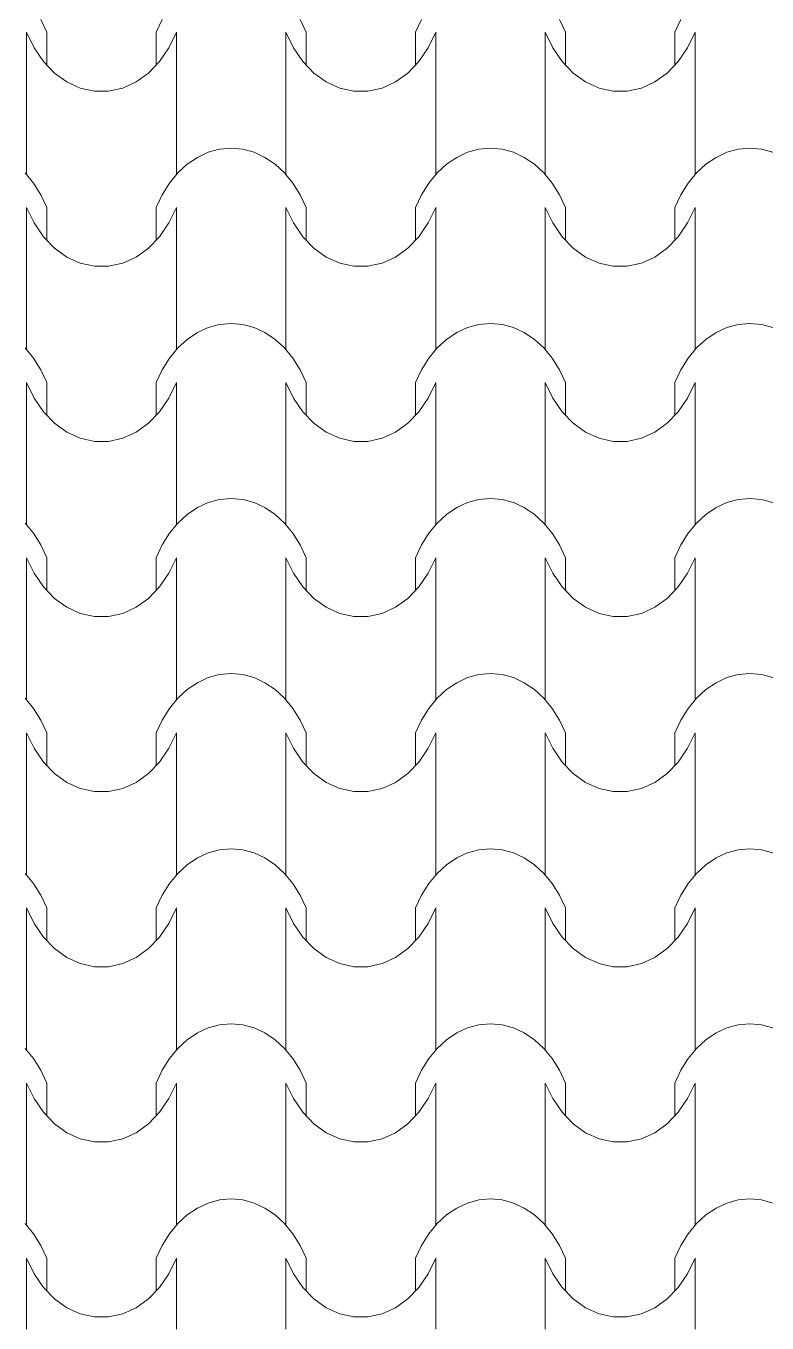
# Model space of a CAD drawing. Header units: millimetres. Extents: x 42452 to 2852333, y -419346 to 834876.
# Drawn here: x 2624096 to 2626026, y 662416 to 665796 of the extents above; entities that cross this region are included whole.
import ezdxf

# ---------------------------------------------------------------- set-up
doc = ezdxf.new("R2010")
doc.units = ezdxf.units.MM
doc.layers.add('M-2 keramitin shtrixi_Ном._пера__21_Pen_No__1', color=7, linetype='Continuous', lineweight=15)
doc.layers.add('memar', color=7, linetype='Continuous', lineweight=25)

# ---------------------------------------------------------------- blocks, each defined once
blk = doc.blocks.new('*X17')
at = {"layer": 'M-2 keramitin shtrixi_Ном._пера__21_Pen_No__1', "color": 7, "linetype": 'Continuous', "lineweight": 15}
for p, q in [((-262204.9, -1354019.4), (-262189.6, -1354052.6)), ((-261904.1, -1354052.6), (-261888.8, -1354019.4)), ((-261529.3, -1354019.4), (-261514, -1354052.6)), ((-261228.5, -1354052.6), (-261213.2, -1354019.4)), ((-260853.8, -1354019.4), (-260838.5, -1354052.6)), ((-260553, -1354052.6), (-260537.7, -1354019.4)), ((-262241.9, -1354237.7), (-262241.9, -1354052.6)), ((-262222.5, -1354093.1), (-262241.9, -1354052.6)), ((-262189.6, -1354137.7), (-262189.6, -1354052.6)), ((-261904.1, -1354137.7), (-261904.1, -1354052.6)), ((-261851.8, -1354052.6), (-261871.1, -1354093.1)), ((-261851.8, -1354237.7), (-261851.8, -1354052.6)), ((-261566.3, -1354237.7), (-261566.3, -1354052.6)), ((-261547, -1354093.1), (-261566.3, -1354052.6)), ((-261514, -1354137.7), (-261514, -1354052.6)), ((-261228.5, -1354137.7), (-261228.5, -1354052.6)), ((-261176.3, -1354052.6), (-261195.6, -1354093.1)), ((-261176.3, -1354237.7), (-261176.3, -1354052.6)), ((-260890.7, -1354237.7), (-260890.7, -1354052.6)), ((-260871.4, -1354093.1), (-260890.7, -1354052.6)), ((-260838.5, -1354137.7), (-260838.5, -1354052.6)), ((-260553, -1354137.7), (-260553, -1354052.6)), ((-260500.7, -1354052.6), (-260520, -1354093.1)), ((-260500.7, -1354237.7), (-260500.7, -1354052.6)), ((-262198.1, -1354128.8), (-262222.5, -1354093.1)), ((-261871.1, -1354093.1), (-261895.6, -1354128.8)), ((-261522.6, -1354128.8), (-261547, -1354093.1)), ((-261195.6, -1354093.1), (-261220, -1354128.8)), ((-260847, -1354128.8), (-260871.4, -1354093.1)), ((-260520, -1354093.1), (-260544.4, -1354128.8)), ((-262169.3, -1354158.8), (-262198.1, -1354128.8)), ((-262136.9, -1354182), (-262169.3, -1354158.8)), ((-261924.4, -1354158.8), (-261956.7, -1354182)), ((-261895.6, -1354128.8), (-261924.4, -1354158.8)), ((-261493.7, -1354158.8), (-261522.6, -1354128.8)), ((-261461.4, -1354182), (-261493.7, -1354158.8)), ((-261248.8, -1354158.8), (-261281.2, -1354182)), ((-261220, -1354128.8), (-261248.8, -1354158.8)), ((-260818.2, -1354158.8), (-260847, -1354128.8)), ((-260785.8, -1354182), (-260818.2, -1354158.8)), ((-260573.2, -1354158.8), (-260605.6, -1354182)), ((-260544.4, -1354128.8), (-260573.2, -1354158.8)), ((-262102, -1354197.9), (-262136.9, -1354182)), ((-261956.7, -1354182), (-261991.7, -1354197.9)), ((-261426.4, -1354197.9), (-261461.4, -1354182)), ((-261281.2, -1354182), (-261316.1, -1354197.9)), ((-260750.8, -1354197.9), (-260785.8, -1354182)), ((-260605.6, -1354182), (-260640.6, -1354197.9)), ((-262065.4, -1354205.9), (-262102, -1354197.9)), ((-262046.8, -1354205.9), (-262065.4, -1354205.9)), ((-262028.3, -1354205.9), (-262046.8, -1354205.9)), ((-261991.7, -1354197.9), (-262028.3, -1354205.9)), ((-261389.8, -1354205.9), (-261426.4, -1354197.9)), ((-261371.3, -1354205.9), (-261389.8, -1354205.9)), ((-261352.7, -1354205.9), (-261371.3, -1354205.9)), ((-261316.1, -1354197.9), (-261352.7, -1354205.9)), ((-260714.3, -1354205.9), (-260750.8, -1354197.9)), ((-260695.7, -1354205.9), (-260714.3, -1354205.9)), ((-260677.2, -1354205.9), (-260695.7, -1354205.9)), ((-260640.6, -1354197.9), (-260677.2, -1354205.9)), ((-262241.9, -1354422.8), (-262241.9, -1354237.7)), ((-261851.8, -1354422.8), (-261851.8, -1354237.7)), ((-261566.3, -1354422.8), (-261566.3, -1354237.7)), ((-261176.3, -1354422.8), (-261176.3, -1354237.7)), ((-260890.7, -1354422.8), (-260890.7, -1354237.7)), ((-260500.7, -1354422.8), (-260500.7, -1354237.7)), ((-261768.7, -1354365.3), (-261739.1, -1354357.3)), ((-261739.1, -1354357.3), (-261709.1, -1354354.6)), ((-261709.1, -1354354.6), (-261679, -1354357.3)), ((-261679, -1354357.3), (-261649.4, -1354365.3)), ((-261093.1, -1354365.3), (-261063.6, -1354357.3)), ((-261063.6, -1354357.3), (-261033.5, -1354354.6)), ((-261033.5, -1354354.6), (-261003.4, -1354357.3)), ((-261003.4, -1354357.3), (-260973.9, -1354365.3)), ((-260417.5, -1354365.3), (-260388, -1354357.3)), ((-260388, -1354357.3), (-260357.9, -1354354.6)), ((-260357.9, -1354354.6), (-260327.8, -1354357.3)), ((-260327.8, -1354357.3), (-260298.3, -1354365.3)), ((-261848.2, -1354418.9), (-261823.7, -1354396.3)), ((-261823.7, -1354396.3), (-261797, -1354378.4)), ((-261797, -1354378.4), (-261768.7, -1354365.3)), ((-261649.4, -1354365.3), (-261621.1, -1354378.4)), ((-261621.1, -1354378.4), (-261594.4, -1354396.3)), ((-261594.4, -1354396.3), (-261569.9, -1354418.9)), ((-261172.7, -1354418.9), (-261148.2, -1354396.3)), ((-261148.2, -1354396.3), (-261121.5, -1354378.4)), ((-261121.5, -1354378.4), (-261093.1, -1354365.3)), ((-260973.9, -1354365.3), (-260945.5, -1354378.4)), ((-260945.5, -1354378.4), (-260918.8, -1354396.3)), ((-260918.8, -1354396.3), (-260894.3, -1354418.9)), ((-260497.1, -1354418.9), (-260472.6, -1354396.3)), ((-260472.6, -1354396.3), (-260445.9, -1354378.4)), ((-260445.9, -1354378.4), (-260417.5, -1354365.3)), ((-262245.4, -1354418.9), (-262223.6, -1354445.5)), ((-261870, -1354445.5), (-261848.2, -1354418.9)), ((-261569.9, -1354418.9), (-261548.1, -1354445.5)), ((-261194.5, -1354445.5), (-261172.7, -1354418.9)), ((-260894.3, -1354418.9), (-260872.5, -1354445.5)), ((-260518.9, -1354445.5), (-260497.1, -1354418.9)), ((-262223.6, -1354445.5), (-262204.9, -1354475.7)), ((-261888.8, -1354475.7), (-261870, -1354445.5)), ((-261548.1, -1354445.5), (-261529.3, -1354475.7)), ((-261213.2, -1354475.7), (-261194.5, -1354445.5)), ((-260872.5, -1354445.5), (-260853.8, -1354475.7)), ((-260537.7, -1354475.7), (-260518.9, -1354445.5)), ((-262204.9, -1354475.7), (-262189.6, -1354509)), ((-261904.1, -1354509), (-261888.8, -1354475.7)), ((-261529.3, -1354475.7), (-261514, -1354509)), ((-261228.5, -1354509), (-261213.2, -1354475.7)), ((-260853.8, -1354475.7), (-260838.5, -1354509)), ((-260553, -1354509), (-260537.7, -1354475.7)), ((-262241.9, -1354694), (-262241.9, -1354509)), ((-262222.5, -1354549.5), (-262241.9, -1354509)), ((-262189.6, -1354594), (-262189.6, -1354509)), ((-261904.1, -1354594), (-261904.1, -1354509)), ((-261851.8, -1354509), (-261871.1, -1354549.5)), ((-261851.8, -1354694), (-261851.8, -1354509)), ((-261566.3, -1354694), (-261566.3, -1354509)), ((-261547, -1354549.5), (-261566.3, -1354509)), ((-261514, -1354594), (-261514, -1354509)), ((-261228.5, -1354594), (-261228.5, -1354509)), ((-261176.3, -1354509), (-261195.6, -1354549.5)), ((-261176.3, -1354694), (-261176.3, -1354509)), ((-260890.7, -1354694), (-260890.7, -1354509)), ((-260871.4, -1354549.5), (-260890.7, -1354509)), ((-260838.5, -1354594), (-260838.5, -1354509)), ((-260553, -1354594), (-260553, -1354509)), ((-260500.7, -1354509), (-260520, -1354549.5)), ((-260500.7, -1354694), (-260500.7, -1354509)), ((-262198.1, -1354585.2), (-262222.5, -1354549.5)), ((-261871.1, -1354549.5), (-261895.6, -1354585.2)), ((-261522.6, -1354585.2), (-261547, -1354549.5)), ((-261195.6, -1354549.5), (-261220, -1354585.2)), ((-260847, -1354585.2), (-260871.4, -1354549.5)), ((-260520, -1354549.5), (-260544.4, -1354585.2)), ((-262169.3, -1354615.1), (-262198.1, -1354585.2)), ((-261895.6, -1354585.2), (-261924.4, -1354615.1)), ((-261493.7, -1354615.1), (-261522.6, -1354585.2)), ((-261220, -1354585.2), (-261248.8, -1354615.1)), ((-260818.2, -1354615.1), (-260847, -1354585.2)), ((-260544.4, -1354585.2), (-260573.2, -1354615.1)), ((-262136.9, -1354638.3), (-262169.3, -1354615.1)), ((-261924.4, -1354615.1), (-261956.7, -1354638.3)), ((-261461.4, -1354638.3), (-261493.7, -1354615.1)), ((-261248.8, -1354615.1), (-261281.2, -1354638.3)), ((-260785.8, -1354638.3), (-260818.2, -1354615.1)), ((-260573.2, -1354615.1), (-260605.6, -1354638.3)), ((-262102, -1354654.2), (-262136.9, -1354638.3)), ((-262065.4, -1354662.3), (-262102, -1354654.2)), ((-262046.8, -1354662.3), (-262065.4, -1354662.3)), ((-262028.3, -1354662.3), (-262046.8, -1354662.3)), ((-261991.7, -1354654.2), (-262028.3, -1354662.3)), ((-261956.7, -1354638.3), (-261991.7, -1354654.2)), ((-261426.4, -1354654.2), (-261461.4, -1354638.3)), ((-261389.8, -1354662.3), (-261426.4, -1354654.2)), ((-261371.3, -1354662.3), (-261389.8, -1354662.3)), ((-261352.7, -1354662.3), (-261371.3, -1354662.3)), ((-261316.1, -1354654.2), (-261352.7, -1354662.3)), ((-261281.2, -1354638.3), (-261316.1, -1354654.2)), ((-260750.8, -1354654.2), (-260785.8, -1354638.3)), ((-260714.3, -1354662.3), (-260750.8, -1354654.2)), ((-260695.7, -1354662.3), (-260714.3, -1354662.3)), ((-260677.2, -1354662.3), (-260695.7, -1354662.3)), ((-260640.6, -1354654.2), (-260677.2, -1354662.3)), ((-260605.6, -1354638.3), (-260640.6, -1354654.2)), ((-262241.9, -1354879.1), (-262241.9, -1354694)), ((-261851.8, -1354879.1), (-261851.8, -1354694)), ((-261566.3, -1354879.1), (-261566.3, -1354694)), ((-261176.3, -1354879.1), (-261176.3, -1354694)), ((-260890.7, -1354879.1), (-260890.7, -1354694)), ((-260500.7, -1354879.1), (-260500.7, -1354694)), ((-261823.7, -1354852.7), (-261797, -1354834.7)), ((-261797, -1354834.7), (-261768.7, -1354821.6)), ((-261768.7, -1354821.6), (-261739.1, -1354813.7)), ((-261739.1, -1354813.7), (-261709.1, -1354811)), ((-261709.1, -1354811), (-261679, -1354813.7)), ((-261679, -1354813.7), (-261649.4, -1354821.6)), ((-261649.4, -1354821.6), (-261621.1, -1354834.7)), ((-261621.1, -1354834.7), (-261594.4, -1354852.7)), ((-261148.2, -1354852.7), (-261121.5, -1354834.7)), ((-261121.5, -1354834.7), (-261093.1, -1354821.6)), ((-261093.1, -1354821.6), (-261063.6, -1354813.7)), ((-261063.6, -1354813.7), (-261033.5, -1354811)), ((-261033.5, -1354811), (-261003.4, -1354813.7)), ((-261003.4, -1354813.7), (-260973.9, -1354821.6)), ((-260973.9, -1354821.6), (-260945.5, -1354834.7)), ((-260945.5, -1354834.7), (-260918.8, -1354852.7)), ((-260472.6, -1354852.7), (-260445.9, -1354834.7)), ((-260445.9, -1354834.7), (-260417.5, -1354821.6)), ((-260417.5, -1354821.6), (-260388, -1354813.7)), ((-260388, -1354813.7), (-260357.9, -1354811)), ((-260357.9, -1354811), (-260327.8, -1354813.7)), ((-260327.8, -1354813.7), (-260298.3, -1354821.6)), ((-261848.2, -1354875.2), (-261823.7, -1354852.7)), ((-261594.4, -1354852.7), (-261569.9, -1354875.2)), ((-261172.7, -1354875.2), (-261148.2, -1354852.7)), ((-260918.8, -1354852.7), (-260894.3, -1354875.2)), ((-260497.1, -1354875.2), (-260472.6, -1354852.7)), ((-262245.4, -1354875.2), (-262223.6, -1354901.8)), ((-262223.6, -1354901.8), (-262204.9, -1354932.1)), ((-261888.8, -1354932.1), (-261870, -1354901.8)), ((-261870, -1354901.8), (-261848.2, -1354875.2)), ((-261569.9, -1354875.2), (-261548.1, -1354901.8)), ((-261548.1, -1354901.8), (-261529.3, -1354932.1)), ((-261213.2, -1354932.1), (-261194.5, -1354901.8)), ((-261194.5, -1354901.8), (-261172.7, -1354875.2)), ((-260894.3, -1354875.2), (-260872.5, -1354901.8)), ((-260872.5, -1354901.8), (-260853.8, -1354932.1)), ((-260537.7, -1354932.1), (-260518.9, -1354901.8)), ((-260518.9, -1354901.8), (-260497.1, -1354875.2)), ((-262204.9, -1354932.1), (-262189.6, -1354965.3)), ((-261904.1, -1354965.3), (-261888.8, -1354932.1)), ((-261529.3, -1354932.1), (-261514, -1354965.3)), ((-261228.5, -1354965.3), (-261213.2, -1354932.1)), ((-260853.8, -1354932.1), (-260838.5, -1354965.3)), ((-260553, -1354965.3), (-260537.7, -1354932.1)), ((-262241.9, -1355150.4), (-262241.9, -1354965.3)), ((-262222.5, -1355005.8), (-262241.9, -1354965.3)), ((-262189.6, -1355050.4), (-262189.6, -1354965.3)), ((-261904.1, -1355050.4), (-261904.1, -1354965.3)), ((-261851.8, -1354965.3), (-261871.1, -1355005.8)), ((-261851.8, -1355150.4), (-261851.8, -1354965.3)), ((-261566.3, -1355150.4), (-261566.3, -1354965.3)), ((-261547, -1355005.8), (-261566.3, -1354965.3)), ((-261514, -1355050.4), (-261514, -1354965.3)), ((-261228.5, -1355050.4), (-261228.5, -1354965.3)), ((-261176.3, -1354965.3), (-261195.6, -1355005.8)), ((-261176.3, -1355150.4), (-261176.3, -1354965.3)), ((-260890.7, -1355150.4), (-260890.7, -1354965.3)), ((-260871.4, -1355005.8), (-260890.7, -1354965.3)), ((-260838.5, -1355050.4), (-260838.5, -1354965.3)), ((-260553, -1355050.4), (-260553, -1354965.3)), ((-260500.7, -1354965.3), (-260520, -1355005.8)), ((-260500.7, -1355150.4), (-260500.7, -1354965.3)), ((-262198.1, -1355041.5), (-262222.5, -1355005.8)), ((-261871.1, -1355005.8), (-261895.6, -1355041.5)), ((-261522.6, -1355041.5), (-261547, -1355005.8)), ((-261195.6, -1355005.8), (-261220, -1355041.5)), ((-260847, -1355041.5), (-260871.4, -1355005.8)), ((-260520, -1355005.8), (-260544.4, -1355041.5)), ((-262169.3, -1355071.5), (-262198.1, -1355041.5)), ((-262136.9, -1355094.7), (-262169.3, -1355071.5)), ((-261924.4, -1355071.5), (-261956.7, -1355094.7)), ((-261895.6, -1355041.5), (-261924.4, -1355071.5)), ((-261493.7, -1355071.5), (-261522.6, -1355041.5)), ((-261461.4, -1355094.7), (-261493.7, -1355071.5)), ((-261248.8, -1355071.5), (-261281.2, -1355094.7)), ((-261220, -1355041.5), (-261248.8, -1355071.5)), ((-260818.2, -1355071.5), (-260847, -1355041.5)), ((-260785.8, -1355094.7), (-260818.2, -1355071.5)), ((-260573.2, -1355071.5), (-260605.6, -1355094.7)), ((-260544.4, -1355041.5), (-260573.2, -1355071.5)), ((-262102, -1355110.6), (-262136.9, -1355094.7)), ((-261956.7, -1355094.7), (-261991.7, -1355110.6)), ((-261426.4, -1355110.6), (-261461.4, -1355094.7)), ((-261281.2, -1355094.7), (-261316.1, -1355110.6)), ((-260750.8, -1355110.6), (-260785.8, -1355094.7)), ((-260605.6, -1355094.7), (-260640.6, -1355110.6)), ((-262065.4, -1355118.6), (-262102, -1355110.6)), ((-262046.8, -1355118.6), (-262065.4, -1355118.6)), ((-262028.3, -1355118.6), (-262046.8, -1355118.6)), ((-261991.7, -1355110.6), (-262028.3, -1355118.6)), ((-261389.8, -1355118.6), (-261426.4, -1355110.6)), ((-261371.3, -1355118.6), (-261389.8, -1355118.6)), ((-261352.7, -1355118.6), (-261371.3, -1355118.6)), ((-261316.1, -1355110.6), (-261352.7, -1355118.6)), ((-260714.3, -1355118.6), (-260750.8, -1355110.6)), ((-260695.7, -1355118.6), (-260714.3, -1355118.6)), ((-260677.2, -1355118.6), (-260695.7, -1355118.6)), ((-260640.6, -1355110.6), (-260677.2, -1355118.6)), ((-262241.9, -1355335.5), (-262241.9, -1355150.4)), ((-261851.8, -1355335.5), (-261851.8, -1355150.4)), ((-261566.3, -1355335.5), (-261566.3, -1355150.4)), ((-261176.3, -1355335.5), (-261176.3, -1355150.4)), ((-260890.7, -1355335.5), (-260890.7, -1355150.4)), ((-260500.7, -1355335.5), (-260500.7, -1355150.4)), ((-261768.7, -1355278), (-261739.1, -1355270)), ((-261739.1, -1355270), (-261709.1, -1355267.3)), ((-261709.1, -1355267.3), (-261679, -1355270)), ((-261679, -1355270), (-261649.4, -1355278)), ((-261093.1, -1355278), (-261063.6, -1355270)), ((-261063.6, -1355270), (-261033.5, -1355267.3)), ((-261033.5, -1355267.3), (-261003.4, -1355270)), ((-261003.4, -1355270), (-260973.9, -1355278)), ((-260417.5, -1355278), (-260388, -1355270)), ((-260388, -1355270), (-260357.9, -1355267.3)), ((-260357.9, -1355267.3), (-260327.8, -1355270)), ((-260327.8, -1355270), (-260298.3, -1355278)), ((-261848.2, -1355331.6), (-261823.7, -1355309)), ((-261823.7, -1355309), (-261797, -1355291.1)), ((-261797, -1355291.1), (-261768.7, -1355278)), ((-261649.4, -1355278), (-261621.1, -1355291.1)), ((-261621.1, -1355291.1), (-261594.4, -1355309)), ((-261594.4, -1355309), (-261569.9, -1355331.6)), ((-261172.7, -1355331.6), (-261148.2, -1355309)), ((-261148.2, -1355309), (-261121.5, -1355291.1)), ((-261121.5, -1355291.1), (-261093.1, -1355278)), ((-260973.9, -1355278), (-260945.5, -1355291.1)), ((-260945.5, -1355291.1), (-260918.8, -1355309)), ((-260918.8, -1355309), (-260894.3, -1355331.6)), ((-260497.1, -1355331.6), (-260472.6, -1355309)), ((-260472.6, -1355309), (-260445.9, -1355291.1)), ((-260445.9, -1355291.1), (-260417.5, -1355278)), ((-262245.4, -1355331.6), (-262223.6, -1355358.2)), ((-261870, -1355358.2), (-261848.2, -1355331.6)), ((-261569.9, -1355331.6), (-261548.1, -1355358.2)), ((-261194.5, -1355358.2), (-261172.7, -1355331.6)), ((-260894.3, -1355331.6), (-260872.5, -1355358.2)), ((-260518.9, -1355358.2), (-260497.1, -1355331.6)), ((-262223.6, -1355358.2), (-262204.9, -1355388.4)), ((-261888.8, -1355388.4), (-261870, -1355358.2)), ((-261548.1, -1355358.2), (-261529.3, -1355388.4)), ((-261213.2, -1355388.4), (-261194.5, -1355358.2)), ((-260872.5, -1355358.2), (-260853.8, -1355388.4)), ((-260537.7, -1355388.4), (-260518.9, -1355358.2)), ((-262204.9, -1355388.4), (-262189.6, -1355421.7)), ((-261904.1, -1355421.7), (-261888.8, -1355388.4)), ((-261529.3, -1355388.4), (-261514, -1355421.7)), ((-261228.5, -1355421.7), (-261213.2, -1355388.4)), ((-260853.8, -1355388.4), (-260838.5, -1355421.7)), ((-260553, -1355421.7), (-260537.7, -1355388.4)), ((-262241.9, -1355606.7), (-262241.9, -1355421.7)), ((-262222.5, -1355462.2), (-262241.9, -1355421.7)), ((-262189.6, -1355506.7), (-262189.6, -1355421.7)), ((-261904.1, -1355506.7), (-261904.1, -1355421.7)), ((-261851.8, -1355421.7), (-261871.1, -1355462.2)), ((-261851.8, -1355606.7), (-261851.8, -1355421.7)), ((-261566.3, -1355606.7), (-261566.3, -1355421.7)), ((-261547, -1355462.2), (-261566.3, -1355421.7)), ((-261514, -1355506.7), (-261514, -1355421.7)), ((-261228.5, -1355506.7), (-261228.5, -1355421.7)), ((-261176.3, -1355421.7), (-261195.6, -1355462.2)), ((-261176.3, -1355606.7), (-261176.3, -1355421.7)), ((-260890.7, -1355606.7), (-260890.7, -1355421.7)), ((-260871.4, -1355462.2), (-260890.7, -1355421.7)), ((-260838.5, -1355506.7), (-260838.5, -1355421.7)), ((-260553, -1355506.7), (-260553, -1355421.7)), ((-260500.7, -1355421.7), (-260520, -1355462.2)), ((-260500.7, -1355606.7), (-260500.7, -1355421.7)), ((-262198.1, -1355497.9), (-262222.5, -1355462.2)), ((-261871.1, -1355462.2), (-261895.6, -1355497.9)), ((-261522.6, -1355497.9), (-261547, -1355462.2)), ((-261195.6, -1355462.2), (-261220, -1355497.9)), ((-260847, -1355497.9), (-260871.4, -1355462.2)), ((-260520, -1355462.2), (-260544.4, -1355497.9)), ((-262169.3, -1355527.8), (-262198.1, -1355497.9)), ((-261895.6, -1355497.9), (-261924.4, -1355527.8)), ((-261493.7, -1355527.8), (-261522.6, -1355497.9)), ((-261220, -1355497.9), (-261248.8, -1355527.8)), ((-260818.2, -1355527.8), (-260847, -1355497.9)), ((-260544.4, -1355497.9), (-260573.2, -1355527.8)), ((-262136.9, -1355551), (-262169.3, -1355527.8)), ((-261924.4, -1355527.8), (-261956.7, -1355551)), ((-261461.4, -1355551), (-261493.7, -1355527.8)), ((-261248.8, -1355527.8), (-261281.2, -1355551)), ((-260785.8, -1355551), (-260818.2, -1355527.8)), ((-260573.2, -1355527.8), (-260605.6, -1355551)), ((-262102, -1355566.9), (-262136.9, -1355551)), ((-262065.4, -1355575), (-262102, -1355566.9)), ((-262046.8, -1355575), (-262065.4, -1355575)), ((-262028.3, -1355575), (-262046.8, -1355575)), ((-261991.7, -1355566.9), (-262028.3, -1355575)), ((-261956.7, -1355551), (-261991.7, -1355566.9)), ((-261426.4, -1355566.9), (-261461.4, -1355551)), ((-261389.8, -1355575), (-261426.4, -1355566.9)), ((-261371.3, -1355575), (-261389.8, -1355575)), ((-261352.7, -1355575), (-261371.3, -1355575)), ((-261316.1, -1355566.9), (-261352.7, -1355575)), ((-261281.2, -1355551), (-261316.1, -1355566.9)), ((-260750.8, -1355566.9), (-260785.8, -1355551)), ((-260714.3, -1355575), (-260750.8, -1355566.9)), ((-260695.7, -1355575), (-260714.3, -1355575)), ((-260677.2, -1355575), (-260695.7, -1355575)), ((-260640.6, -1355566.9), (-260677.2, -1355575)), ((-260605.6, -1355551), (-260640.6, -1355566.9)), ((-262241.9, -1355791.8), (-262241.9, -1355606.7)), ((-261851.8, -1355791.8), (-261851.8, -1355606.7)), ((-261566.3, -1355791.8), (-261566.3, -1355606.7)), ((-261176.3, -1355791.8), (-261176.3, -1355606.7)), ((-260890.7, -1355791.8), (-260890.7, -1355606.7)), ((-260500.7, -1355791.8), (-260500.7, -1355606.7)), ((-261823.7, -1355765.4), (-261797, -1355747.4)), ((-261797, -1355747.4), (-261768.7, -1355734.3)), ((-261768.7, -1355734.3), (-261739.1, -1355726.4)), ((-261739.1, -1355726.4), (-261709.1, -1355723.7)), ((-261709.1, -1355723.7), (-261679, -1355726.4)), ((-261679, -1355726.4), (-261649.4, -1355734.3)), ((-261649.4, -1355734.3), (-261621.1, -1355747.4)), ((-261621.1, -1355747.4), (-261594.4, -1355765.4)), ((-261148.2, -1355765.4), (-261121.5, -1355747.4)), ((-261121.5, -1355747.4), (-261093.1, -1355734.3)), ((-261093.1, -1355734.3), (-261063.6, -1355726.4)), ((-261063.6, -1355726.4), (-261033.5, -1355723.7)), ((-261033.5, -1355723.7), (-261003.4, -1355726.4)), ((-261003.4, -1355726.4), (-260973.9, -1355734.3)), ((-260973.9, -1355734.3), (-260945.5, -1355747.4)), ((-260945.5, -1355747.4), (-260918.8, -1355765.4)), ((-260472.6, -1355765.4), (-260445.9, -1355747.4)), ((-260445.9, -1355747.4), (-260417.5, -1355734.3)), ((-260417.5, -1355734.3), (-260388, -1355726.4)), ((-260388, -1355726.4), (-260357.9, -1355723.7)), ((-260357.9, -1355723.7), (-260327.8, -1355726.4)), ((-260327.8, -1355726.4), (-260298.3, -1355734.3)), ((-261848.2, -1355787.9), (-261823.7, -1355765.4)), ((-261594.4, -1355765.4), (-261569.9, -1355787.9)), ((-261172.7, -1355787.9), (-261148.2, -1355765.4)), ((-260918.8, -1355765.4), (-260894.3, -1355787.9)), ((-260497.1, -1355787.9), (-260472.6, -1355765.4)), ((-262245.4, -1355787.9), (-262223.6, -1355814.5)), ((-262223.6, -1355814.5), (-262204.9, -1355844.8)), ((-261888.8, -1355844.8), (-261870, -1355814.5)), ((-261870, -1355814.5), (-261848.2, -1355787.9)), ((-261569.9, -1355787.9), (-261548.1, -1355814.5)), ((-261548.1, -1355814.5), (-261529.3, -1355844.8)), ((-261213.2, -1355844.8), (-261194.5, -1355814.5)), ((-261194.5, -1355814.5), (-261172.7, -1355787.9)), ((-260894.3, -1355787.9), (-260872.5, -1355814.5)), ((-260872.5, -1355814.5), (-260853.8, -1355844.8)), ((-260537.7, -1355844.8), (-260518.9, -1355814.5)), ((-260518.9, -1355814.5), (-260497.1, -1355787.9)), ((-262204.9, -1355844.8), (-262189.6, -1355878)), ((-261904.1, -1355878), (-261888.8, -1355844.8)), ((-261529.3, -1355844.8), (-261514, -1355878)), ((-261228.5, -1355878), (-261213.2, -1355844.8)), ((-260853.8, -1355844.8), (-260838.5, -1355878)), ((-260553, -1355878), (-260537.7, -1355844.8)), ((-262241.9, -1356063.1), (-262241.9, -1355878)), ((-262222.5, -1355918.5), (-262241.9, -1355878)), ((-262189.6, -1355963.1), (-262189.6, -1355878)), ((-261904.1, -1355963.1), (-261904.1, -1355878)), ((-261851.8, -1355878), (-261871.1, -1355918.5)), ((-261851.8, -1356063.1), (-261851.8, -1355878)), ((-261566.3, -1356063.1), (-261566.3, -1355878)), ((-261547, -1355918.5), (-261566.3, -1355878)), ((-261514, -1355963.1), (-261514, -1355878)), ((-261228.5, -1355963.1), (-261228.5, -1355878)), ((-261176.3, -1355878), (-261195.6, -1355918.5)), ((-261176.3, -1356063.1), (-261176.3, -1355878)), ((-260890.7, -1356063.1), (-260890.7, -1355878)), ((-260871.4, -1355918.5), (-260890.7, -1355878)), ((-260838.5, -1355963.1), (-260838.5, -1355878)), ((-260553, -1355963.1), (-260553, -1355878)), ((-260500.7, -1355878), (-260520, -1355918.5)), ((-260500.7, -1356063.1), (-260500.7, -1355878)), ((-262198.1, -1355954.2), (-262222.5, -1355918.5)), ((-261871.1, -1355918.5), (-261895.6, -1355954.2)), ((-261522.6, -1355954.2), (-261547, -1355918.5)), ((-261195.6, -1355918.5), (-261220, -1355954.2)), ((-260847, -1355954.2), (-260871.4, -1355918.5)), ((-260520, -1355918.5), (-260544.4, -1355954.2)), ((-262169.3, -1355984.2), (-262198.1, -1355954.2)), ((-262136.9, -1356007.4), (-262169.3, -1355984.2)), ((-261924.4, -1355984.2), (-261956.7, -1356007.4)), ((-261895.6, -1355954.2), (-261924.4, -1355984.2)), ((-261493.7, -1355984.2), (-261522.6, -1355954.2)), ((-261461.4, -1356007.4), (-261493.7, -1355984.2)), ((-261248.8, -1355984.2), (-261281.2, -1356007.4)), ((-261220, -1355954.2), (-261248.8, -1355984.2)), ((-260818.2, -1355984.2), (-260847, -1355954.2)), ((-260785.8, -1356007.4), (-260818.2, -1355984.2)), ((-260573.2, -1355984.2), (-260605.6, -1356007.4)), ((-260544.4, -1355954.2), (-260573.2, -1355984.2)), ((-262102, -1356023.3), (-262136.9, -1356007.4)), ((-261956.7, -1356007.4), (-261991.7, -1356023.3)), ((-261426.4, -1356023.3), (-261461.4, -1356007.4)), ((-261281.2, -1356007.4), (-261316.1, -1356023.3)), ((-260750.8, -1356023.3), (-260785.8, -1356007.4)), ((-260605.6, -1356007.4), (-260640.6, -1356023.3)), ((-262065.4, -1356031.3), (-262102, -1356023.3)), ((-262046.8, -1356031.3), (-262065.4, -1356031.3)), ((-262028.3, -1356031.3), (-262046.8, -1356031.3)), ((-261991.7, -1356023.3), (-262028.3, -1356031.3)), ((-261389.8, -1356031.3), (-261426.4, -1356023.3)), ((-261371.3, -1356031.3), (-261389.8, -1356031.3)), ((-261352.7, -1356031.3), (-261371.3, -1356031.3)), ((-261316.1, -1356023.3), (-261352.7, -1356031.3)), ((-260714.3, -1356031.3), (-260750.8, -1356023.3)), ((-260695.7, -1356031.3), (-260714.3, -1356031.3)), ((-260677.2, -1356031.3), (-260695.7, -1356031.3)), ((-260640.6, -1356023.3), (-260677.2, -1356031.3)), ((-262241.9, -1356248.2), (-262241.9, -1356063.1)), ((-261851.8, -1356248.2), (-261851.8, -1356063.1)), ((-261566.3, -1356248.2), (-261566.3, -1356063.1)), ((-261176.3, -1356248.2), (-261176.3, -1356063.1)), ((-260890.7, -1356248.2), (-260890.7, -1356063.1)), ((-260500.7, -1356248.2), (-260500.7, -1356063.1)), ((-261768.7, -1356190.7), (-261739.1, -1356182.7)), ((-261739.1, -1356182.7), (-261709.1, -1356180)), ((-261709.1, -1356180), (-261679, -1356182.7)), ((-261679, -1356182.7), (-261649.4, -1356190.7)), ((-261093.1, -1356190.7), (-261063.6, -1356182.7)), ((-261063.6, -1356182.7), (-261033.5, -1356180)), ((-261033.5, -1356180), (-261003.4, -1356182.7)), ((-261003.4, -1356182.7), (-260973.9, -1356190.7)), ((-260417.5, -1356190.7), (-260388, -1356182.7)), ((-260388, -1356182.7), (-260357.9, -1356180)), ((-260357.9, -1356180), (-260327.8, -1356182.7)), ((-260327.8, -1356182.7), (-260298.3, -1356190.7)), ((-261848.2, -1356244.3), (-261823.7, -1356221.7)), ((-261823.7, -1356221.7), (-261797, -1356203.8)), ((-261797, -1356203.8), (-261768.7, -1356190.7)), ((-261649.4, -1356190.7), (-261621.1, -1356203.8)), ((-261621.1, -1356203.8), (-261594.4, -1356221.7)), ((-261594.4, -1356221.7), (-261569.9, -1356244.3)), ((-261172.7, -1356244.3), (-261148.2, -1356221.7)), ((-261148.2, -1356221.7), (-261121.5, -1356203.8)), ((-261121.5, -1356203.8), (-261093.1, -1356190.7)), ((-260973.9, -1356190.7), (-260945.5, -1356203.8)), ((-260945.5, -1356203.8), (-260918.8, -1356221.7)), ((-260918.8, -1356221.7), (-260894.3, -1356244.3)), ((-260497.1, -1356244.3), (-260472.6, -1356221.7)), ((-260472.6, -1356221.7), (-260445.9, -1356203.8)), ((-260445.9, -1356203.8), (-260417.5, -1356190.7)), ((-262245.4, -1356244.3), (-262223.6, -1356270.9)), ((-261870, -1356270.9), (-261848.2, -1356244.3)), ((-261569.9, -1356244.3), (-261548.1, -1356270.9)), ((-261194.5, -1356270.9), (-261172.7, -1356244.3)), ((-260894.3, -1356244.3), (-260872.5, -1356270.9)), ((-260518.9, -1356270.9), (-260497.1, -1356244.3)), ((-262223.6, -1356270.9), (-262204.9, -1356301.1)), ((-261888.8, -1356301.1), (-261870, -1356270.9)), ((-261548.1, -1356270.9), (-261529.3, -1356301.1)), ((-261213.2, -1356301.1), (-261194.5, -1356270.9)), ((-260872.5, -1356270.9), (-260853.8, -1356301.1)), ((-260537.7, -1356301.1), (-260518.9, -1356270.9)), ((-262204.9, -1356301.1), (-262189.6, -1356334.4)), ((-261904.1, -1356334.4), (-261888.8, -1356301.1)), ((-261529.3, -1356301.1), (-261514, -1356334.4)), ((-261228.5, -1356334.4), (-261213.2, -1356301.1)), ((-260853.8, -1356301.1), (-260838.5, -1356334.4)), ((-260553, -1356334.4), (-260537.7, -1356301.1)), ((-262241.9, -1356519.4), (-262241.9, -1356334.4)), ((-262222.5, -1356374.9), (-262241.9, -1356334.4)), ((-262189.6, -1356419.4), (-262189.6, -1356334.4)), ((-261904.1, -1356419.4), (-261904.1, -1356334.4)), ((-261851.8, -1356334.4), (-261871.1, -1356374.9)), ((-261851.8, -1356519.4), (-261851.8, -1356334.4)), ((-261566.3, -1356519.4), (-261566.3, -1356334.4)), ((-261547, -1356374.9), (-261566.3, -1356334.4)), ((-261514, -1356419.4), (-261514, -1356334.4)), ((-261228.5, -1356419.4), (-261228.5, -1356334.4)), ((-261176.3, -1356334.4), (-261195.6, -1356374.9)), ((-261176.3, -1356519.4), (-261176.3, -1356334.4)), ((-260890.7, -1356519.4), (-260890.7, -1356334.4)), ((-260871.4, -1356374.9), (-260890.7, -1356334.4)), ((-260838.5, -1356419.4), (-260838.5, -1356334.4)), ((-260553, -1356419.4), (-260553, -1356334.4)), ((-260500.7, -1356334.4), (-260520, -1356374.9)), ((-260500.7, -1356519.4), (-260500.7, -1356334.4)), ((-262198.1, -1356410.6), (-262222.5, -1356374.9)), ((-261871.1, -1356374.9), (-261895.6, -1356410.6)), ((-261522.6, -1356410.6), (-261547, -1356374.9)), ((-261195.6, -1356374.9), (-261220, -1356410.6)), ((-260847, -1356410.6), (-260871.4, -1356374.9)), ((-260520, -1356374.9), (-260544.4, -1356410.6)), ((-262169.3, -1356440.5), (-262198.1, -1356410.6)), ((-261895.6, -1356410.6), (-261924.4, -1356440.5)), ((-261493.7, -1356440.5), (-261522.6, -1356410.6)), ((-261220, -1356410.6), (-261248.8, -1356440.5)), ((-260818.2, -1356440.5), (-260847, -1356410.6)), ((-260544.4, -1356410.6), (-260573.2, -1356440.5)), ((-262136.9, -1356463.7), (-262169.3, -1356440.5)), ((-261924.4, -1356440.5), (-261956.7, -1356463.7)), ((-261461.4, -1356463.7), (-261493.7, -1356440.5)), ((-261248.8, -1356440.5), (-261281.2, -1356463.7)), ((-260785.8, -1356463.7), (-260818.2, -1356440.5)), ((-260573.2, -1356440.5), (-260605.6, -1356463.7)), ((-262102, -1356479.6), (-262136.9, -1356463.7)), ((-262065.4, -1356487.7), (-262102, -1356479.6)), ((-262046.8, -1356487.7), (-262065.4, -1356487.7)), ((-262028.3, -1356487.7), (-262046.8, -1356487.7)), ((-261991.7, -1356479.6), (-262028.3, -1356487.7)), ((-261956.7, -1356463.7), (-261991.7, -1356479.6)), ((-261426.4, -1356479.6), (-261461.4, -1356463.7)), ((-261389.8, -1356487.7), (-261426.4, -1356479.6)), ((-261371.3, -1356487.7), (-261389.8, -1356487.7)), ((-261352.7, -1356487.7), (-261371.3, -1356487.7)), ((-261316.1, -1356479.6), (-261352.7, -1356487.7)), ((-261281.2, -1356463.7), (-261316.1, -1356479.6)), ((-260750.8, -1356479.6), (-260785.8, -1356463.7)), ((-260714.3, -1356487.7), (-260750.8, -1356479.6)), ((-260695.7, -1356487.7), (-260714.3, -1356487.7)), ((-260677.2, -1356487.7), (-260695.7, -1356487.7)), ((-260640.6, -1356479.6), (-260677.2, -1356487.7)), ((-260605.6, -1356463.7), (-260640.6, -1356479.6)), ((-262241.9, -1356704.5), (-262241.9, -1356519.4)), ((-261851.8, -1356704.5), (-261851.8, -1356519.4)), ((-261566.3, -1356704.5), (-261566.3, -1356519.4)), ((-261176.3, -1356704.5), (-261176.3, -1356519.4)), ((-260890.7, -1356704.5), (-260890.7, -1356519.4)), ((-260500.7, -1356704.5), (-260500.7, -1356519.4)), ((-261823.7, -1356678.1), (-261797, -1356660.1)), ((-261797, -1356660.1), (-261768.7, -1356647)), ((-261768.7, -1356647), (-261739.1, -1356639.1)), ((-261739.1, -1356639.1), (-261709.1, -1356636.4)), ((-261709.1, -1356636.4), (-261679, -1356639.1)), ((-261679, -1356639.1), (-261649.4, -1356647)), ((-261649.4, -1356647), (-261621.1, -1356660.1)), ((-261621.1, -1356660.1), (-261594.4, -1356678.1)), ((-261148.2, -1356678.1), (-261121.5, -1356660.1)), ((-261121.5, -1356660.1), (-261093.1, -1356647)), ((-261093.1, -1356647), (-261063.6, -1356639.1)), ((-261063.6, -1356639.1), (-261033.5, -1356636.4)), ((-261033.5, -1356636.4), (-261003.4, -1356639.1)), ((-261003.4, -1356639.1), (-260973.9, -1356647)), ((-260973.9, -1356647), (-260945.5, -1356660.1)), ((-260945.5, -1356660.1), (-260918.8, -1356678.1)), ((-260472.6, -1356678.1), (-260445.9, -1356660.1)), ((-260445.9, -1356660.1), (-260417.5, -1356647)), ((-260417.5, -1356647), (-260388, -1356639.1)), ((-260388, -1356639.1), (-260357.9, -1356636.4)), ((-260357.9, -1356636.4), (-260327.8, -1356639.1)), ((-260327.8, -1356639.1), (-260298.3, -1356647)), ((-261848.2, -1356700.6), (-261823.7, -1356678.1)), ((-261594.4, -1356678.1), (-261569.9, -1356700.6)), ((-261172.7, -1356700.6), (-261148.2, -1356678.1)), ((-260918.8, -1356678.1), (-260894.3, -1356700.6)), ((-260497.1, -1356700.6), (-260472.6, -1356678.1)), ((-262245.4, -1356700.6), (-262223.6, -1356727.2)), ((-262223.6, -1356727.2), (-262204.9, -1356757.5)), ((-261888.8, -1356757.5), (-261870, -1356727.2)), ((-261870, -1356727.2), (-261848.2, -1356700.6)), ((-261569.9, -1356700.6), (-261548.1, -1356727.2)), ((-261548.1, -1356727.2), (-261529.3, -1356757.5)), ((-261213.2, -1356757.5), (-261194.5, -1356727.2)), ((-261194.5, -1356727.2), (-261172.7, -1356700.6)), ((-260894.3, -1356700.6), (-260872.5, -1356727.2)), ((-260872.5, -1356727.2), (-260853.8, -1356757.5)), ((-260537.7, -1356757.5), (-260518.9, -1356727.2)), ((-260518.9, -1356727.2), (-260497.1, -1356700.6)), ((-262204.9, -1356757.5), (-262189.6, -1356790.7)), ((-261904.1, -1356790.7), (-261888.8, -1356757.5)), ((-261529.3, -1356757.5), (-261514, -1356790.7)), ((-261228.5, -1356790.7), (-261213.2, -1356757.5)), ((-260853.8, -1356757.5), (-260838.5, -1356790.7)), ((-260553, -1356790.7), (-260537.7, -1356757.5)), ((-262241.9, -1356975.8), (-262241.9, -1356790.7)), ((-262222.5, -1356831.2), (-262241.9, -1356790.7)), ((-262189.6, -1356875.8), (-262189.6, -1356790.7)), ((-261904.1, -1356875.8), (-261904.1, -1356790.7)), ((-261851.8, -1356790.7), (-261871.1, -1356831.2)), ((-261851.8, -1356975.8), (-261851.8, -1356790.7)), ((-261566.3, -1356975.8), (-261566.3, -1356790.7)), ((-261547, -1356831.2), (-261566.3, -1356790.7)), ((-261514, -1356875.8), (-261514, -1356790.7)), ((-261228.5, -1356875.8), (-261228.5, -1356790.7)), ((-261176.3, -1356790.7), (-261195.6, -1356831.2)), ((-261176.3, -1356975.8), (-261176.3, -1356790.7)), ((-260890.7, -1356975.8), (-260890.7, -1356790.7)), ((-260871.4, -1356831.2), (-260890.7, -1356790.7)), ((-260838.5, -1356875.8), (-260838.5, -1356790.7)), ((-260553, -1356875.8), (-260553, -1356790.7)), ((-260500.7, -1356790.7), (-260520, -1356831.2)), ((-260500.7, -1356975.8), (-260500.7, -1356790.7)), ((-262198.1, -1356866.9), (-262222.5, -1356831.2)), ((-261871.1, -1356831.2), (-261895.6, -1356866.9)), ((-261522.6, -1356866.9), (-261547, -1356831.2)), ((-261195.6, -1356831.2), (-261220, -1356866.9)), ((-260847, -1356866.9), (-260871.4, -1356831.2)), ((-260520, -1356831.2), (-260544.4, -1356866.9)), ((-262169.3, -1356896.9), (-262198.1, -1356866.9)), ((-262136.9, -1356920.1), (-262169.3, -1356896.9)), ((-261924.4, -1356896.9), (-261956.7, -1356920.1)), ((-261895.6, -1356866.9), (-261924.4, -1356896.9)), ((-261493.7, -1356896.9), (-261522.6, -1356866.9)), ((-261461.4, -1356920.1), (-261493.7, -1356896.9)), ((-261248.8, -1356896.9), (-261281.2, -1356920.1)), ((-261220, -1356866.9), (-261248.8, -1356896.9)), ((-260818.2, -1356896.9), (-260847, -1356866.9)), ((-260785.8, -1356920.1), (-260818.2, -1356896.9)), ((-260573.2, -1356896.9), (-260605.6, -1356920.1)), ((-260544.4, -1356866.9), (-260573.2, -1356896.9)), ((-262102, -1356936), (-262136.9, -1356920.1)), ((-261956.7, -1356920.1), (-261991.7, -1356936)), ((-261426.4, -1356936), (-261461.4, -1356920.1)), ((-261281.2, -1356920.1), (-261316.1, -1356936)), ((-260750.8, -1356936), (-260785.8, -1356920.1)), ((-260605.6, -1356920.1), (-260640.6, -1356936)), ((-262065.4, -1356944), (-262102, -1356936)), ((-262046.8, -1356944), (-262065.4, -1356944)), ((-262028.3, -1356944), (-262046.8, -1356944)), ((-261991.7, -1356936), (-262028.3, -1356944)), ((-261389.8, -1356944), (-261426.4, -1356936)), ((-261371.3, -1356944), (-261389.8, -1356944)), ((-261352.7, -1356944), (-261371.3, -1356944)), ((-261316.1, -1356936), (-261352.7, -1356944)), ((-260714.3, -1356944), (-260750.8, -1356936)), ((-260695.7, -1356944), (-260714.3, -1356944)), ((-260677.2, -1356944), (-260695.7, -1356944)), ((-260640.6, -1356936), (-260677.2, -1356944)), ((-262241.9, -1357160.8), (-262241.9, -1356975.8)), ((-261851.8, -1357160.8), (-261851.8, -1356975.8)), ((-261566.3, -1357160.8), (-261566.3, -1356975.8)), ((-261176.3, -1357160.8), (-261176.3, -1356975.8)), ((-260890.7, -1357160.8), (-260890.7, -1356975.8)), ((-260500.7, -1357160.8), (-260500.7, -1356975.8)), ((-261768.7, -1357103.4), (-261739.1, -1357095.4)), ((-261739.1, -1357095.4), (-261709.1, -1357092.7)), ((-261709.1, -1357092.7), (-261679, -1357095.4)), ((-261679, -1357095.4), (-261649.4, -1357103.4)), ((-261093.1, -1357103.4), (-261063.6, -1357095.4)), ((-261063.6, -1357095.4), (-261033.5, -1357092.7)), ((-261033.5, -1357092.7), (-261003.4, -1357095.4)), ((-261003.4, -1357095.4), (-260973.9, -1357103.4)), ((-260417.5, -1357103.4), (-260388, -1357095.4)), ((-260388, -1357095.4), (-260357.9, -1357092.7)), ((-260357.9, -1357092.7), (-260327.8, -1357095.4)), ((-260327.8, -1357095.4), (-260298.3, -1357103.4)), ((-261848.2, -1357157), (-261823.7, -1357134.4)), ((-261823.7, -1357134.4), (-261797, -1357116.5)), ((-261797, -1357116.5), (-261768.7, -1357103.4)), ((-261649.4, -1357103.4), (-261621.1, -1357116.5)), ((-261621.1, -1357116.5), (-261594.4, -1357134.4)), ((-261594.4, -1357134.4), (-261569.9, -1357157)), ((-261172.7, -1357157), (-261148.2, -1357134.4)), ((-261148.2, -1357134.4), (-261121.5, -1357116.5)), ((-261121.5, -1357116.5), (-261093.1, -1357103.4)), ((-260973.9, -1357103.4), (-260945.5, -1357116.5)), ((-260945.5, -1357116.5), (-260918.8, -1357134.4)), ((-260918.8, -1357134.4), (-260894.3, -1357157)), ((-260497.1, -1357157), (-260472.6, -1357134.4)), ((-260472.6, -1357134.4), (-260445.9, -1357116.5)), ((-260445.9, -1357116.5), (-260417.5, -1357103.4)), ((-262245.4, -1357157), (-262223.6, -1357183.6)), ((-261870, -1357183.6), (-261848.2, -1357157)), ((-261569.9, -1357157), (-261548.1, -1357183.6)), ((-261194.5, -1357183.6), (-261172.7, -1357157)), ((-260894.3, -1357157), (-260872.5, -1357183.6)), ((-260518.9, -1357183.6), (-260497.1, -1357157)), ((-262223.6, -1357183.6), (-262204.9, -1357213.8)), ((-261888.8, -1357213.8), (-261870, -1357183.6)), ((-261548.1, -1357183.6), (-261529.3, -1357213.8)), ((-261213.2, -1357213.8), (-261194.5, -1357183.6)), ((-260872.5, -1357183.6), (-260853.8, -1357213.8)), ((-260537.7, -1357213.8), (-260518.9, -1357183.6)), ((-262204.9, -1357213.8), (-262189.6, -1357247)), ((-261904.1, -1357247), (-261888.8, -1357213.8)), ((-261529.3, -1357213.8), (-261514, -1357247)), ((-261228.5, -1357247), (-261213.2, -1357213.8)), ((-260853.8, -1357213.8), (-260838.5, -1357247)), ((-260553, -1357247), (-260537.7, -1357213.8)), ((-262241.9, -1357432.1), (-262241.9, -1357247)), ((-262222.5, -1357287.6), (-262241.9, -1357247)), ((-262189.6, -1357332.1), (-262189.6, -1357247)), ((-261904.1, -1357332.1), (-261904.1, -1357247)), ((-261851.8, -1357247), (-261871.1, -1357287.6)), ((-261851.8, -1357432.1), (-261851.8, -1357247)), ((-261566.3, -1357432.1), (-261566.3, -1357247)), ((-261547, -1357287.6), (-261566.3, -1357247)), ((-261514, -1357332.1), (-261514, -1357247)), ((-261228.5, -1357332.1), (-261228.5, -1357247)), ((-261176.3, -1357247), (-261195.6, -1357287.6)), ((-261176.3, -1357432.1), (-261176.3, -1357247)), ((-260890.7, -1357432.1), (-260890.7, -1357247)), ((-260871.4, -1357287.6), (-260890.7, -1357247)), ((-260838.5, -1357332.1), (-260838.5, -1357247)), ((-260553, -1357332.1), (-260553, -1357247)), ((-260500.7, -1357247), (-260520, -1357287.6)), ((-260500.7, -1357432.1), (-260500.7, -1357247)), ((-262198.1, -1357323.3), (-262222.5, -1357287.6)), ((-261871.1, -1357287.6), (-261895.6, -1357323.3)), ((-261522.6, -1357323.3), (-261547, -1357287.6)), ((-261195.6, -1357287.6), (-261220, -1357323.3)), ((-260847, -1357323.3), (-260871.4, -1357287.6)), ((-260520, -1357287.6), (-260544.4, -1357323.3)), ((-262169.3, -1357353.2), (-262198.1, -1357323.3)), ((-261895.6, -1357323.3), (-261924.4, -1357353.2)), ((-261493.7, -1357353.2), (-261522.6, -1357323.3)), ((-261220, -1357323.3), (-261248.8, -1357353.2)), ((-260818.2, -1357353.2), (-260847, -1357323.3)), ((-260544.4, -1357323.3), (-260573.2, -1357353.2)), ((-262136.9, -1357376.4), (-262169.3, -1357353.2)), ((-261924.4, -1357353.2), (-261956.7, -1357376.4)), ((-261461.4, -1357376.4), (-261493.7, -1357353.2)), ((-261248.8, -1357353.2), (-261281.2, -1357376.4)), ((-260785.8, -1357376.4), (-260818.2, -1357353.2)), ((-260573.2, -1357353.2), (-260605.6, -1357376.4)), ((-262102, -1357392.3), (-262136.9, -1357376.4)), ((-262065.4, -1357400.4), (-262102, -1357392.3)), ((-262046.8, -1357400.4), (-262065.4, -1357400.4)), ((-262028.3, -1357400.4), (-262046.8, -1357400.4)), ((-261991.7, -1357392.3), (-262028.3, -1357400.4)), ((-261956.7, -1357376.4), (-261991.7, -1357392.3)), ((-261426.4, -1357392.3), (-261461.4, -1357376.4)), ((-261389.8, -1357400.4), (-261426.4, -1357392.3)), ((-261371.3, -1357400.4), (-261389.8, -1357400.4)), ((-261352.7, -1357400.4), (-261371.3, -1357400.4)), ((-261316.1, -1357392.3), (-261352.7, -1357400.4)), ((-261281.2, -1357376.4), (-261316.1, -1357392.3)), ((-260750.8, -1357392.3), (-260785.8, -1357376.4)), ((-260714.3, -1357400.4), (-260750.8, -1357392.3)), ((-260695.7, -1357400.4), (-260714.3, -1357400.4)), ((-260677.2, -1357400.4), (-260695.7, -1357400.4)), ((-260640.6, -1357392.3), (-260677.2, -1357400.4)), ((-260605.6, -1357376.4), (-260640.6, -1357392.3))]:
    blk.add_line(p, q, dxfattribs=at)
blk = doc.blocks.new('Fill_2')
at = {"layer": 'M-2 keramitin shtrixi_Ном._пера__21_Pen_No__1', "color": 7, "linetype": 'Continuous', "lineweight": 15}
blk.add_blockref('*X17', (0, 0), dxfattribs=at)

msp = doc.modelspace()

# ---------------------------------------------------------------- block references
at = {"layer": 'memar', "color": 7, "linetype": 'Continuous', "lineweight": 25}
msp.add_blockref('Fill_2', (2886339.52978, 2019832.0495), dxfattribs=at)

doc.saveas('drawing.dxf')
